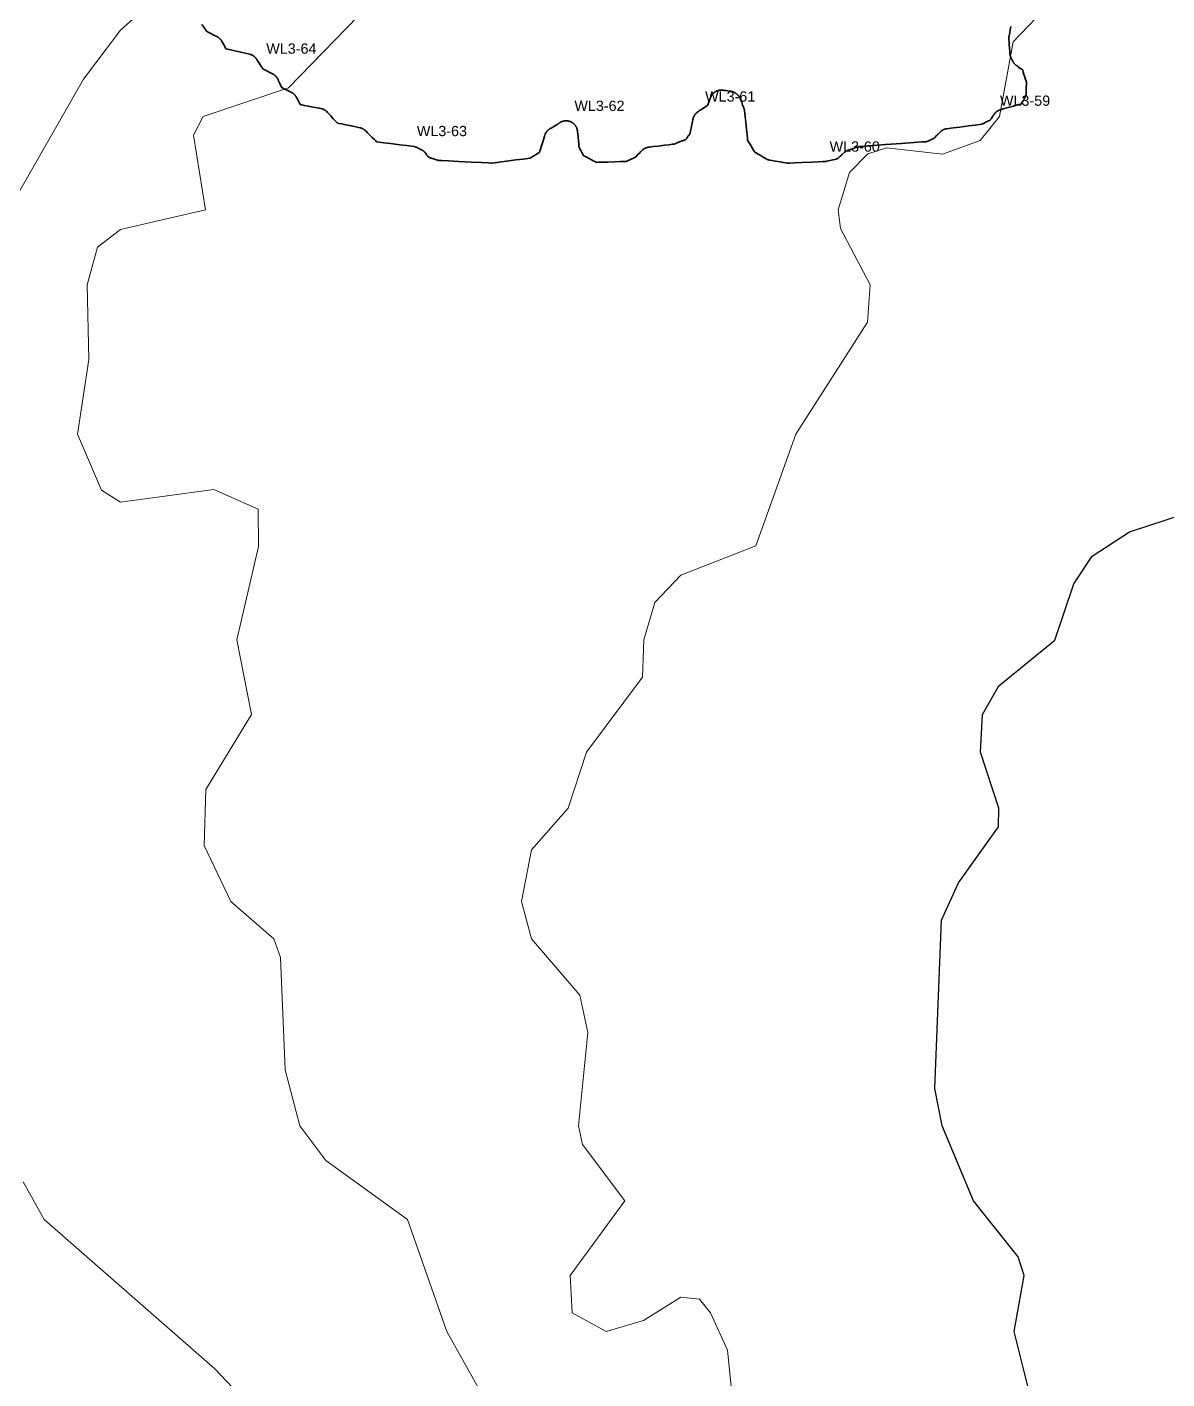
# Model space of a CAD drawing. Extents: x 6810325 to 6812275, y 1878569 to 1880689.
# Drawn here: x 6811402.1 to 6811602.2, y 1879392.1 to 1879629.4 of the extents above; entities that cross this region are included whole.
import ezdxf
from ezdxf.enums import TextEntityAlignment as Align

# ---------------------------------------------------------------- set-up
doc = ezdxf.new("R2010")
doc.units = 21
doc.header["$LTSCALE"] = 10
doc.header["$MEASUREMENT"] = 0
for name, color, linetype, lineweight in [('TOPO-CONTOUR-MAJOR', 34, 'CONTINUOUS', 30), ('TOPO-CONTOUR-MINOR', 36, 'CONTINUOUS', 13), ('WETL-FLAG', 2, 'CONTINUOUS', 13), ('WETL-FLAG-ID', 8, 'CONTINUOUS', 13), ('WETL-WETLAND-SWALE', 82, 'CONTINUOUS', 35)]:
    doc.layers.add(name, color=color, linetype=linetype, lineweight=lineweight)
doc.styles.add('LABEL', font='arial.ttf')

msp = doc.modelspace()

# ---------------------------------------------------------------- linework, layer by layer
at = {"layer": 'TOPO-CONTOUR-MAJOR', "elevation": 205}
msp.add_lwpolyline([(6811577.88, 1879390.6), (6811575.4, 1879400.45), (6811577.15, 1879410.29), (6811576.13, 1879413.57), (6811568.29, 1879423.41), (6811562.75, 1879436.54), (6811561.48, 1879443.1), (6811562.62, 1879472.63), (6811565.61, 1879479.19), (6811572.64, 1879489.03), (6811572.74, 1879492.31), (6811569.49, 1879502.15), (6811569.85, 1879508.71), (6811572.69, 1879513.78), (6811582.53, 1879521.81), (6811585.9, 1879531.68), (6811589.09, 1879536.55), (6811595.65, 1879540.8), (6811605.49, 1879544)], dxfattribs=at)
at = {"layer": 'TOPO-CONTOUR-MINOR'}
for points, elevation in [([(6811400.78, 1879600.58), (6811412.01, 1879620.26), (6811418.49, 1879628.82), (6811428.33, 1879637.68)], 202), ([(6811481.28, 1879390.6), (6811475.82, 1879400.45), (6811468.92, 1879420.13), (6811454.58, 1879430.45), (6811449.99, 1879436.54), (6811447.44, 1879446.38), (6811446.6, 1879466.06), (6811445.41, 1879469.34), (6811437.9, 1879475.91), (6811433.2, 1879485.75), (6811433.52, 1879495.59), (6811441.49, 1879508.71), (6811438.91, 1879521.84), (6811442.76, 1879538.24), (6811442.69, 1879544.8), (6811434.89, 1879548.24), (6811418.49, 1879546.03), (6811415.19, 1879548.08), (6811410.94, 1879557.93), (6811412.94, 1879571.05), (6811412.65, 1879584.17), (6811414.46, 1879590.74), (6811418.49, 1879593.84), (6811433.45, 1879597.3), (6811431.33, 1879610.42), (6811433.02, 1879613.7), (6811448.01, 1879618.7), (6811462.3, 1879633.39)], 203), ([(6811527.07, 1879377.48), (6811525.09, 1879397.17), (6811522.08, 1879403.73), (6811520.19, 1879406.1), (6811516.91, 1879406.45), (6811510.35, 1879402.39), (6811503.79, 1879400.45), (6811497.82, 1879403.73), (6811497.46, 1879410.29), (6811507.04, 1879423.41), (6811499.64, 1879433.26), (6811498.94, 1879436.54), (6811500.54, 1879452.94), (6811499.13, 1879459.5), (6811490.69, 1879469.34), (6811488.94, 1879475.91), (6811490.67, 1879484.98), (6811497.08, 1879492.31), (6811500.32, 1879502.15), (6811510.18, 1879515.28), (6811510.39, 1879521.84), (6811512.33, 1879528.4), (6811516.91, 1879533.18), (6811530.04, 1879538.33), (6811537.07, 1879557.93), (6811549.66, 1879577.61), (6811550.12, 1879584.17), (6811544.91, 1879594.02), (6811544.52, 1879597.3), (6811546.52, 1879603.86), (6811549.72, 1879607.13), (6811553, 1879608.21), (6811562.84, 1879607.09), (6811569.41, 1879609.47), (6811572.84, 1879613.7), (6811575.26, 1879626.82), (6811579.25, 1879631)], 204), ([(6811438.17, 1879390.62), (6811435.09, 1879393.89), (6811405.14, 1879420.13), (6811401.4, 1879426.69)], 202)]:
    msp.add_lwpolyline(points, dxfattribs=dict(at, elevation=elevation))
at = {"layer": 'WETL-FLAG'}
for p in [(6811442.91, 1879622.97), (6811519.95, 1879614.57), (6811497, 1879612.93), (6811571.72, 1879613.83), (6811469.34, 1879608.5), (6811541.81, 1879605.78)]:
    msp.add_point(p, dxfattribs=at)
at = {"layer": 'WETL-WETLAND-SWALE'}
msp.add_lwpolyline([(6811574.83, 1879629.46), (6811574.78, 1879629.22), (6811574.71, 1879628.88), (6811574.63, 1879628.45), (6811574.56, 1879628.11), (6811574.52, 1879627.87), (6811574.49, 1879627.73), (6811574.48, 1879627.68), (6811574.48, 1879627.64), (6811574.47, 1879627.59), (6811574.47, 1879627.55), (6811574.47, 1879627.51), (6811574.47, 1879627.46), (6811574.47, 1879627.42), (6811574.47, 1879627.37), (6811574.47, 1879627.33), (6811574.48, 1879627.14), (6811574.5, 1879626.8), (6811574.54, 1879626.31), (6811574.59, 1879625.67), (6811574.62, 1879625.18), (6811574.65, 1879624.84), (6811574.67, 1879624.64), (6811574.67, 1879624.59), (6811574.68, 1879624.54), (6811574.69, 1879624.49), (6811574.7, 1879624.43), (6811574.71, 1879624.38), (6811574.73, 1879624.33), (6811574.74, 1879624.28), (6811574.76, 1879624.23), (6811574.77, 1879624.19), (6811574.79, 1879624.14), (6811574.81, 1879624.09), (6811574.83, 1879624.04), (6811574.85, 1879623.99), (6811574.89, 1879623.92), (6811574.94, 1879623.82), (6811575.01, 1879623.7), (6811575.08, 1879623.55), (6811575.15, 1879623.43), (6811575.2, 1879623.33), (6811575.24, 1879623.27), (6811575.26, 1879623.23), (6811575.29, 1879623.19), (6811575.31, 1879623.15), (6811575.34, 1879623.11), (6811575.37, 1879623.07), (6811575.39, 1879623.04), (6811575.42, 1879623), (6811575.45, 1879622.96), (6811575.48, 1879622.93), (6811575.52, 1879622.9), (6811575.55, 1879622.86), (6811575.58, 1879622.83), (6811575.61, 1879622.8), (6811575.65, 1879622.77), (6811575.68, 1879622.74), (6811575.72, 1879622.71), (6811575.76, 1879622.68), (6811575.85, 1879622.61), (6811575.99, 1879622.51), (6811576.18, 1879622.37), (6811576.43, 1879622.2), (6811576.62, 1879622.06), (6811576.75, 1879621.97), (6811576.82, 1879621.92), (6811576.83, 1879621.91), (6811576.84, 1879621.91), (6811576.84, 1879621.9), (6811576.85, 1879621.88), (6811576.85, 1879621.87), (6811576.9, 1879621.74), (6811576.99, 1879621.48), (6811577.11, 1879621.09), (6811577.28, 1879620.59), (6811577.41, 1879620.2), (6811577.5, 1879619.94), (6811577.54, 1879619.8), (6811577.55, 1879619.79), (6811577.55, 1879619.78), (6811577.55, 1879619.76), (6811577.55, 1879619.75), (6811577.55, 1879619.74), (6811577.55, 1879619.59), (6811577.55, 1879619.31), (6811577.54, 1879618.9), (6811577.53, 1879618.35), (6811577.52, 1879617.94), (6811577.52, 1879617.67), (6811577.52, 1879617.52), (6811577.52, 1879617.51), (6811577.51, 1879617.5), (6811577.51, 1879617.49), (6811577.51, 1879617.48), (6811577.5, 1879617.47), (6811577.45, 1879617.37), (6811577.35, 1879617.18), (6811577.21, 1879616.9), (6811577.02, 1879616.53), (6811576.88, 1879616.25), (6811576.78, 1879616.06), (6811576.73, 1879615.96), (6811576.72, 1879615.95), (6811576.72, 1879615.94), (6811576.71, 1879615.93), (6811576.7, 1879615.92), (6811576.68, 1879615.92), (6811576.45, 1879615.85), (6811575.98, 1879615.72), (6811575.29, 1879615.53), (6811574.38, 1879615.27), (6811573.68, 1879615.07), (6811573.19, 1879614.93), (6811572.93, 1879614.86), (6811572.88, 1879614.84), (6811572.84, 1879614.82), (6811572.79, 1879614.81), (6811572.75, 1879614.79), (6811572.7, 1879614.77), (6811572.66, 1879614.74), (6811572.61, 1879614.72), (6811572.57, 1879614.7), (6811572.53, 1879614.67), (6811572.49, 1879614.65), (6811572.44, 1879614.62), (6811572.4, 1879614.6), (6811572.36, 1879614.57), (6811572.33, 1879614.54), (6811572.29, 1879614.51), (6811572.25, 1879614.48), (6811572.21, 1879614.44), (6811572.18, 1879614.41), (6811572.14, 1879614.38), (6811572.11, 1879614.34), (6811572.07, 1879614.31), (6811572.04, 1879614.27), (6811572.01, 1879614.23), (6811571.98, 1879614.19), (6811571.95, 1879614.15), (6811571.88, 1879614.06), (6811571.78, 1879613.92), (6811571.65, 1879613.73), (6811571.47, 1879613.48), (6811571.34, 1879613.3), (6811571.26, 1879613.17), (6811571.21, 1879613.1), (6811571.2, 1879613.09), (6811571.19, 1879613.08), (6811571.18, 1879613.07), (6811571.17, 1879613.07), (6811571.16, 1879613.06), (6811571.07, 1879613.01), (6811570.89, 1879612.92), (6811570.64, 1879612.79), (6811570.3, 1879612.61), (6811570.04, 1879612.48), (6811569.86, 1879612.39), (6811569.77, 1879612.35), (6811569.76, 1879612.34), (6811569.75, 1879612.34), (6811569.74, 1879612.33), (6811569.73, 1879612.33), (6811569.72, 1879612.33), (6811569.33, 1879612.28), (6811568.56, 1879612.18), (6811567.41, 1879612.03), (6811565.88, 1879611.84), (6811564.72, 1879611.69), (6811563.93, 1879611.59), (6811563.51, 1879611.53), (6811563.46, 1879611.52), (6811563.41, 1879611.51), (6811563.37, 1879611.5), (6811563.32, 1879611.49), (6811563.27, 1879611.48), (6811563.23, 1879611.46), (6811563.18, 1879611.45), (6811563.14, 1879611.43), (6811563.09, 1879611.42), (6811563.05, 1879611.4), (6811563, 1879611.38), (6811562.96, 1879611.36), (6811562.92, 1879611.34), (6811562.88, 1879611.31), (6811562.83, 1879611.29), (6811562.79, 1879611.26), (6811562.75, 1879611.24), (6811562.71, 1879611.21), (6811562.67, 1879611.19), (6811562.63, 1879611.16), (6811562.59, 1879611.13), (6811562.56, 1879611.1), (6811562.52, 1879611.07), (6811562.48, 1879611.03), (6811562.45, 1879611), (6811562.36, 1879610.91), (6811562.21, 1879610.75), (6811562, 1879610.54), (6811561.73, 1879610.27), (6811561.53, 1879610.06), (6811561.39, 1879609.92), (6811561.32, 1879609.84), (6811561.31, 1879609.83), (6811561.3, 1879609.82), (6811561.29, 1879609.82), (6811561.28, 1879609.81), (6811561.27, 1879609.81), (6811561.18, 1879609.77), (6811561.02, 1879609.7), (6811560.78, 1879609.61), (6811560.46, 1879609.48), (6811560.23, 1879609.38), (6811560.06, 1879609.32), (6811559.98, 1879609.28), (6811559.96, 1879609.28), (6811559.95, 1879609.28), (6811559.94, 1879609.27), (6811559.93, 1879609.27), (6811559.91, 1879609.27), (6811559.2, 1879609.22), (6811557.78, 1879609.12), (6811555.65, 1879608.97), (6811552.83, 1879608.77), (6811550.69, 1879608.61), (6811549.25, 1879608.51), (6811548.5, 1879608.45), (6811548.44, 1879608.45), (6811548.38, 1879608.44), (6811548.33, 1879608.43), (6811548.27, 1879608.41), (6811548.21, 1879608.4), (6811548.06, 1879608.35), (6811547.81, 1879608.28), (6811547.45, 1879608.17), (6811547.01, 1879608.03), (6811546.66, 1879607.91), (6811546.41, 1879607.84), (6811546.26, 1879607.79), (6811546.21, 1879607.77), (6811546.16, 1879607.75), (6811546.11, 1879607.73), (6811546.06, 1879607.7), (6811546.02, 1879607.68), (6811545.97, 1879607.65), (6811545.92, 1879607.63), (6811545.88, 1879607.6), (6811545.83, 1879607.57), (6811545.79, 1879607.54), (6811545.74, 1879607.51), (6811545.7, 1879607.48), (6811545.66, 1879607.44), (6811545.55, 1879607.35), (6811545.38, 1879607.2), (6811545.14, 1879606.98), (6811544.83, 1879606.71), (6811544.6, 1879606.5), (6811544.44, 1879606.36), (6811544.36, 1879606.28), (6811544.35, 1879606.28), (6811544.34, 1879606.27), (6811544.33, 1879606.26), (6811544.32, 1879606.26), (6811544.31, 1879606.26), (6811544.18, 1879606.23), (6811543.94, 1879606.17), (6811543.58, 1879606.09), (6811543.11, 1879605.98), (6811542.75, 1879605.9), (6811542.51, 1879605.84), (6811542.39, 1879605.81), (6811542.37, 1879605.81), (6811542.36, 1879605.81), (6811542.35, 1879605.81), (6811542.34, 1879605.81), (6811542.33, 1879605.81), (6811541.9, 1879605.79), (6811541.06, 1879605.75), (6811539.8, 1879605.69), (6811538.13, 1879605.62), (6811536.88, 1879605.56), (6811536.03, 1879605.52), (6811535.61, 1879605.5), (6811535.59, 1879605.5), (6811535.58, 1879605.5), (6811535.57, 1879605.51), (6811535.55, 1879605.51), (6811535.54, 1879605.51), (6811535.33, 1879605.54), (6811534.91, 1879605.61), (6811534.3, 1879605.72), (6811533.49, 1879605.85), (6811532.88, 1879605.96), (6811532.47, 1879606.03), (6811532.26, 1879606.06), (6811532.25, 1879606.07), (6811532.24, 1879606.07), (6811532.23, 1879606.07), (6811532.22, 1879606.08), (6811532.21, 1879606.08), (6811532.06, 1879606.17), (6811531.78, 1879606.33), (6811531.36, 1879606.57), (6811530.8, 1879606.89), (6811530.37, 1879607.13), (6811530.09, 1879607.29), (6811529.94, 1879607.38), (6811529.93, 1879607.39), (6811529.92, 1879607.39), (6811529.91, 1879607.4), (6811529.91, 1879607.41), (6811529.9, 1879607.42), (6811529.82, 1879607.55), (6811529.66, 1879607.81), (6811529.42, 1879608.19), (6811529.11, 1879608.69), (6811528.87, 1879609.06), (6811528.71, 1879609.32), (6811528.63, 1879609.45), (6811528.62, 1879609.46), (6811528.62, 1879609.47), (6811528.61, 1879609.48), (6811528.61, 1879609.49), (6811528.61, 1879609.5), (6811528.58, 1879609.83), (6811528.51, 1879610.46), (6811528.42, 1879611.41), (6811528.29, 1879612.67), (6811528.19, 1879613.63), (6811528.13, 1879614.28), (6811528.09, 1879614.62), (6811528.09, 1879614.67), (6811528.08, 1879614.71), (6811528.07, 1879614.75), (6811528.06, 1879614.79), (6811528.05, 1879614.84), (6811528.04, 1879614.88), (6811528.03, 1879614.92), (6811528.02, 1879614.96), (6811528, 1879615), (6811527.95, 1879615.14), (6811527.87, 1879615.37), (6811527.74, 1879615.7), (6811527.59, 1879616.12), (6811527.46, 1879616.45), (6811527.37, 1879616.68), (6811527.32, 1879616.82), (6811527.3, 1879616.86), (6811527.28, 1879616.9), (6811527.26, 1879616.94), (6811527.24, 1879616.98), (6811527.22, 1879617.02), (6811527.2, 1879617.06), (6811527.18, 1879617.1), (6811527.15, 1879617.14), (6811527.13, 1879617.18), (6811527.1, 1879617.22), (6811527.07, 1879617.25), (6811527.05, 1879617.29), (6811527.02, 1879617.32), (6811526.99, 1879617.36), (6811526.96, 1879617.39), (6811526.93, 1879617.43), (6811526.9, 1879617.46), (6811526.87, 1879617.49), (6811526.83, 1879617.52), (6811526.8, 1879617.55), (6811526.77, 1879617.58), (6811526.73, 1879617.61), (6811526.7, 1879617.63), (6811526.67, 1879617.66), (6811526.64, 1879617.68), (6811526.61, 1879617.71), (6811526.57, 1879617.73), (6811526.53, 1879617.76), (6811526.49, 1879617.79), (6811526.45, 1879617.82), (6811526.4, 1879617.85), (6811526.36, 1879617.88), (6811526.31, 1879617.9), (6811526.26, 1879617.93), (6811526.21, 1879617.95), (6811526.17, 1879617.97), (6811526.12, 1879617.99), (6811526.07, 1879618.01), (6811526.02, 1879618.03), (6811525.97, 1879618.05), (6811525.92, 1879618.06), (6811525.87, 1879618.08), (6811525.81, 1879618.09), (6811525.76, 1879618.1), (6811525.71, 1879618.11), (6811525.59, 1879618.13), (6811525.39, 1879618.16), (6811525.12, 1879618.2), (6811524.78, 1879618.24), (6811524.51, 1879618.28), (6811524.31, 1879618.31), (6811524.19, 1879618.32), (6811524.15, 1879618.33), (6811524.1, 1879618.33), (6811524.05, 1879618.33), (6811524, 1879618.33), (6811523.96, 1879618.33), (6811523.91, 1879618.33), (6811523.86, 1879618.33), (6811523.81, 1879618.32), (6811523.77, 1879618.32), (6811523.72, 1879618.31), (6811523.67, 1879618.3), (6811523.62, 1879618.3), (6811523.58, 1879618.29), (6811523.53, 1879618.28), (6811523.49, 1879618.27), (6811523.44, 1879618.25), (6811523.39, 1879618.24), (6811523.35, 1879618.22), (6811523.3, 1879618.21), (6811523.26, 1879618.19), (6811523.22, 1879618.17), (6811523.17, 1879618.15), (6811523.13, 1879618.13), (6811523.09, 1879618.11), (6811523.04, 1879618.09), (6811523, 1879618.07), (6811522.96, 1879618.04), (6811522.92, 1879618.02), (6811522.88, 1879617.99), (6811522.84, 1879617.97), (6811522.8, 1879617.94), (6811522.77, 1879617.91), (6811522.73, 1879617.88), (6811522.69, 1879617.85), (6811522.66, 1879617.82), (6811522.62, 1879617.79), (6811522.59, 1879617.75), (6811522.55, 1879617.72), (6811522.52, 1879617.68), (6811522.49, 1879617.65), (6811522.46, 1879617.61), (6811522.43, 1879617.58), (6811522.4, 1879617.54), (6811522.37, 1879617.5), (6811522.34, 1879617.46), (6811522.32, 1879617.42), (6811522.29, 1879617.38), (6811522.27, 1879617.34), (6811522.24, 1879617.3), (6811522.22, 1879617.26), (6811522.2, 1879617.21), (6811522.18, 1879617.17), (6811522.16, 1879617.13), (6811522.11, 1879617.01), (6811522.03, 1879616.82), (6811521.93, 1879616.55), (6811521.79, 1879616.2), (6811521.69, 1879615.94), (6811521.62, 1879615.76), (6811521.58, 1879615.67), (6811521.58, 1879615.66), (6811521.57, 1879615.65), (6811521.56, 1879615.64), (6811521.56, 1879615.63), (6811521.55, 1879615.62), (6811521.44, 1879615.55), (6811521.23, 1879615.41), (6811520.92, 1879615.2), (6811520.51, 1879614.93), (6811520.19, 1879614.72), (6811519.97, 1879614.57), (6811519.83, 1879614.49), (6811519.79, 1879614.46), (6811519.76, 1879614.43), (6811519.72, 1879614.4), (6811519.68, 1879614.36), (6811519.65, 1879614.33), (6811519.61, 1879614.3), (6811519.58, 1879614.27), (6811519.54, 1879614.23), (6811519.51, 1879614.19), (6811519.48, 1879614.16), (6811519.45, 1879614.12), (6811519.42, 1879614.08), (6811519.39, 1879614.04), (6811519.36, 1879614), (6811519.33, 1879613.96), (6811519.3, 1879613.92), (6811519.28, 1879613.88), (6811519.25, 1879613.84), (6811519.23, 1879613.8), (6811519.21, 1879613.76), (6811519.19, 1879613.71), (6811519.17, 1879613.67), (6811519.15, 1879613.62), (6811519.13, 1879613.58), (6811519.11, 1879613.53), (6811519.1, 1879613.49), (6811519.08, 1879613.44), (6811519.07, 1879613.39), (6811519.06, 1879613.35), (6811519.01, 1879613.15), (6811518.94, 1879612.81), (6811518.83, 1879612.31), (6811518.7, 1879611.67), (6811518.59, 1879611.18), (6811518.52, 1879610.85), (6811518.48, 1879610.68), (6811518.48, 1879610.67), (6811518.48, 1879610.66), (6811518.47, 1879610.64), (6811518.47, 1879610.63), (6811518.46, 1879610.62), (6811518.41, 1879610.56), (6811518.33, 1879610.44), (6811518.2, 1879610.27), (6811518.04, 1879610.04), (6811517.92, 1879609.87), (6811517.83, 1879609.75), (6811517.78, 1879609.69), (6811517.78, 1879609.68), (6811517.77, 1879609.67), (6811517.76, 1879609.67), (6811517.75, 1879609.66), (6811517.74, 1879609.65), (6811517.61, 1879609.6), (6811517.36, 1879609.5), (6811516.98, 1879609.35), (6811516.49, 1879609.16), (6811516.11, 1879609.01), (6811515.86, 1879608.91), (6811515.73, 1879608.86), (6811515.72, 1879608.85), (6811515.71, 1879608.85), (6811515.7, 1879608.85), (6811515.69, 1879608.85), (6811515.68, 1879608.84), (6811515.39, 1879608.81), (6811514.83, 1879608.74), (6811514, 1879608.64), (6811512.89, 1879608.5), (6811512.04, 1879608.4), (6811511.46, 1879608.33), (6811511.15, 1879608.29), (6811511.1, 1879608.28), (6811511.05, 1879608.27), (6811511, 1879608.26), (6811510.96, 1879608.25), (6811510.91, 1879608.24), (6811510.86, 1879608.22), (6811510.81, 1879608.21), (6811510.77, 1879608.19), (6811510.72, 1879608.17), (6811510.68, 1879608.15), (6811510.63, 1879608.13), (6811510.59, 1879608.11), (6811510.54, 1879608.09), (6811510.5, 1879608.07), (6811510.45, 1879608.04), (6811510.41, 1879608.02), (6811510.37, 1879607.99), (6811510.33, 1879607.96), (6811510.29, 1879607.93), (6811510.25, 1879607.9), (6811510.21, 1879607.87), (6811510.17, 1879607.84), (6811510.14, 1879607.81), (6811510.1, 1879607.78), (6811510.06, 1879607.74), (6811509.97, 1879607.65), (6811509.82, 1879607.49), (6811509.62, 1879607.28), (6811509.36, 1879607), (6811509.16, 1879606.79), (6811509.03, 1879606.65), (6811508.96, 1879606.58), (6811508.95, 1879606.57), (6811508.94, 1879606.56), (6811508.93, 1879606.55), (6811508.92, 1879606.55), (6811508.91, 1879606.54), (6811508.8, 1879606.49), (6811508.6, 1879606.4), (6811508.3, 1879606.27), (6811507.91, 1879606.09), (6811507.62, 1879605.95), (6811507.41, 1879605.86), (6811507.31, 1879605.82), (6811507.3, 1879605.81), (6811507.28, 1879605.81), (6811507.27, 1879605.8), (6811507.26, 1879605.8), (6811507.25, 1879605.8), (6811506.92, 1879605.79), (6811506.28, 1879605.77), (6811505.32, 1879605.74), (6811504.05, 1879605.7), (6811503.1, 1879605.67), (6811502.46, 1879605.65), (6811502.13, 1879605.64), (6811502.12, 1879605.64), (6811502.1, 1879605.64), (6811502.09, 1879605.64), (6811502.08, 1879605.64), (6811502.07, 1879605.65), (6811501.92, 1879605.73), (6811501.64, 1879605.87), (6811501.22, 1879606.09), (6811500.66, 1879606.38), (6811500.24, 1879606.59), (6811499.96, 1879606.74), (6811499.81, 1879606.82), (6811499.8, 1879606.82), (6811499.79, 1879606.83), (6811499.79, 1879606.84), (6811499.78, 1879606.85), (6811499.77, 1879606.86), (6811499.72, 1879606.96), (6811499.63, 1879607.13), (6811499.49, 1879607.39), (6811499.31, 1879607.74), (6811499.17, 1879608), (6811499.08, 1879608.18), (6811499.03, 1879608.27), (6811499.02, 1879608.28), (6811499.02, 1879608.29), (6811499.01, 1879608.3), (6811499.01, 1879608.32), (6811499.01, 1879608.33), (6811498.99, 1879608.51), (6811498.96, 1879608.87), (6811498.9, 1879609.4), (6811498.84, 1879610.1), (6811498.78, 1879610.63), (6811498.74, 1879611.01), (6811498.72, 1879611.22), (6811498.72, 1879611.27), (6811498.71, 1879611.32), (6811498.7, 1879611.36), (6811498.69, 1879611.41), (6811498.67, 1879611.46), (6811498.66, 1879611.51), (6811498.65, 1879611.55), (6811498.63, 1879611.6), (6811498.62, 1879611.65), (6811498.6, 1879611.69), (6811498.58, 1879611.74), (6811498.56, 1879611.78), (6811498.54, 1879611.83), (6811498.52, 1879611.87), (6811498.49, 1879611.91), (6811498.47, 1879611.96), (6811498.44, 1879612), (6811498.42, 1879612.04), (6811498.39, 1879612.08), (6811498.36, 1879612.12), (6811498.33, 1879612.16), (6811498.3, 1879612.2), (6811498.27, 1879612.24), (6811498.24, 1879612.27), (6811498.21, 1879612.31), (6811498.17, 1879612.35), (6811498.14, 1879612.38), (6811498.1, 1879612.41), (6811498.07, 1879612.45), (6811498.03, 1879612.48), (6811497.99, 1879612.51), (6811497.95, 1879612.54), (6811497.91, 1879612.57), (6811497.87, 1879612.6), (6811497.83, 1879612.63), (6811497.79, 1879612.65), (6811497.75, 1879612.68), (6811497.71, 1879612.7), (6811497.66, 1879612.72), (6811497.62, 1879612.75), (6811497.57, 1879612.77), (6811497.53, 1879612.79), (6811497.48, 1879612.81), (6811497.44, 1879612.82), (6811497.39, 1879612.84), (6811497.35, 1879612.86), (6811497.3, 1879612.87), (6811497.25, 1879612.88), (6811497.2, 1879612.89), (6811497.16, 1879612.9), (6811497.11, 1879612.91), (6811497.06, 1879612.92), (6811497.01, 1879612.93), (6811496.96, 1879612.94), (6811496.91, 1879612.94), (6811496.86, 1879612.94), (6811496.81, 1879612.95), (6811496.77, 1879612.95), (6811496.72, 1879612.95), (6811496.67, 1879612.95), (6811496.62, 1879612.94), (6811496.57, 1879612.94), (6811496.52, 1879612.94), (6811496.47, 1879612.93), (6811496.42, 1879612.92), (6811496.38, 1879612.91), (6811496.33, 1879612.9), (6811496.28, 1879612.89), (6811496.23, 1879612.88), (6811496.18, 1879612.87), (6811496.14, 1879612.85), (6811496.09, 1879612.84), (6811496.04, 1879612.82), (6811496, 1879612.8), (6811495.95, 1879612.79), (6811495.91, 1879612.77), (6811495.86, 1879612.74), (6811495.82, 1879612.72), (6811495.78, 1879612.7), (6811495.73, 1879612.68), (6811495.69, 1879612.65), (6811495.65, 1879612.62), (6811495.61, 1879612.6), (6811495.57, 1879612.57), (6811495.53, 1879612.54), (6811495.49, 1879612.51), (6811495.45, 1879612.48), (6811495.42, 1879612.45), (6811495.38, 1879612.41), (6811495.35, 1879612.39), (6811495.34, 1879612.37), (6811495.33, 1879612.36), (6811495.33, 1879612.36), (6811495.32, 1879612.36), (6811495.32, 1879612.36), (6811495.31, 1879612.35), (6811495.3, 1879612.34), (6811495.2, 1879612.29), (6811495.02, 1879612.18), (6811494.76, 1879612.03), (6811494.41, 1879611.83), (6811494.14, 1879611.67), (6811493.95, 1879611.56), (6811493.83, 1879611.49), (6811493.79, 1879611.46), (6811493.75, 1879611.44), (6811493.72, 1879611.41), (6811493.68, 1879611.38), (6811493.64, 1879611.35), (6811493.61, 1879611.32), (6811493.57, 1879611.29), (6811493.54, 1879611.26), (6811493.5, 1879611.23), (6811493.47, 1879611.19), (6811493.44, 1879611.16), (6811493.41, 1879611.13), (6811493.38, 1879611.09), (6811493.35, 1879611.06), (6811493.32, 1879611.02), (6811493.29, 1879610.98), (6811493.26, 1879610.94), (6811493.23, 1879610.91), (6811493.21, 1879610.87), (6811493.18, 1879610.83), (6811493.16, 1879610.79), (6811493.14, 1879610.75), (6811493.12, 1879610.7), (6811493.1, 1879610.66), (6811493.08, 1879610.62), (6811493.06, 1879610.58), (6811493.04, 1879610.53), (6811493.02, 1879610.49), (6811493.01, 1879610.45), (6811492.94, 1879610.23), (6811492.82, 1879609.84), (6811492.64, 1879609.27), (6811492.42, 1879608.53), (6811492.24, 1879607.97), (6811492.13, 1879607.59), (6811492.07, 1879607.4), (6811492.06, 1879607.39), (6811492.06, 1879607.38), (6811492.05, 1879607.37), (6811492.04, 1879607.36), (6811492.03, 1879607.35), (6811491.93, 1879607.29), (6811491.74, 1879607.17), (6811491.46, 1879607), (6811491.09, 1879606.77), (6811490.81, 1879606.59), (6811490.62, 1879606.47), (6811490.52, 1879606.41), (6811490.51, 1879606.4), (6811490.49, 1879606.4), (6811490.48, 1879606.39), (6811490.47, 1879606.39), (6811490.46, 1879606.39), (6811490.03, 1879606.33), (6811489.18, 1879606.22), (6811487.92, 1879606.06), (6811486.25, 1879605.84), (6811484.99, 1879605.67), (6811484.15, 1879605.56), (6811483.72, 1879605.51), (6811483.71, 1879605.5), (6811483.7, 1879605.5), (6811483.69, 1879605.5), (6811483.68, 1879605.5), (6811483.66, 1879605.5), (6811483.08, 1879605.53), (6811481.91, 1879605.6), (6811480.16, 1879605.69), (6811477.84, 1879605.81), (6811476.09, 1879605.9), (6811474.92, 1879605.96), (6811474.34, 1879605.99), (6811474.33, 1879605.99), (6811474.31, 1879606), (6811474.3, 1879606), (6811474.29, 1879606), (6811474.28, 1879606), (6811474.17, 1879606.04), (6811473.97, 1879606.1), (6811473.66, 1879606.2), (6811473.26, 1879606.33), (6811472.95, 1879606.43), (6811472.74, 1879606.49), (6811472.63, 1879606.53), (6811472.62, 1879606.53), (6811472.61, 1879606.54), (6811472.6, 1879606.54), (6811472.59, 1879606.55), (6811472.58, 1879606.56), (6811472.54, 1879606.61), (6811472.48, 1879606.7), (6811472.38, 1879606.83), (6811472.26, 1879606.99), (6811472.17, 1879607.12), (6811472.09, 1879607.22), (6811472.04, 1879607.29), (6811472.01, 1879607.33), (6811471.98, 1879607.37), (6811471.95, 1879607.4), (6811471.92, 1879607.43), (6811471.88, 1879607.47), (6811471.85, 1879607.5), (6811471.82, 1879607.53), (6811471.78, 1879607.56), (6811471.75, 1879607.59), (6811471.71, 1879607.62), (6811471.67, 1879607.65), (6811471.64, 1879607.68), (6811471.6, 1879607.71), (6811471.56, 1879607.73), (6811471.52, 1879607.76), (6811471.48, 1879607.78), (6811471.44, 1879607.8), (6811471.36, 1879607.85), (6811471.25, 1879607.9), (6811471.1, 1879607.98), (6811470.91, 1879608.08), (6811470.76, 1879608.15), (6811470.65, 1879608.21), (6811470.58, 1879608.25), (6811470.54, 1879608.27), (6811470.5, 1879608.28), (6811470.46, 1879608.3), (6811470.42, 1879608.31), (6811470.38, 1879608.33), (6811470.33, 1879608.34), (6811470.29, 1879608.36), (6811470.25, 1879608.37), (6811470.21, 1879608.38), (6811470.17, 1879608.39), (6811470.13, 1879608.4), (6811470.08, 1879608.41), (6811470.04, 1879608.41), (6811469.6, 1879608.47), (6811468.78, 1879608.58), (6811467.55, 1879608.73), (6811465.94, 1879608.94), (6811464.73, 1879609.09), (6811463.91, 1879609.2), (6811463.5, 1879609.25), (6811463.49, 1879609.25), (6811463.48, 1879609.25), (6811463.47, 1879609.26), (6811463.46, 1879609.27), (6811463.45, 1879609.27), (6811463.33, 1879609.4), (6811463.08, 1879609.64), (6811462.72, 1879610), (6811462.24, 1879610.47), (6811461.87, 1879610.84), (6811461.62, 1879611.09), (6811461.47, 1879611.24), (6811461.44, 1879611.27), (6811461.4, 1879611.3), (6811461.36, 1879611.33), (6811461.32, 1879611.36), (6811461.29, 1879611.39), (6811461.25, 1879611.42), (6811461.21, 1879611.44), (6811461.17, 1879611.47), (6811461.12, 1879611.49), (6811461.08, 1879611.52), (6811461.04, 1879611.54), (6811461, 1879611.56), (6811460.95, 1879611.58), (6811460.91, 1879611.6), (6811460.86, 1879611.62), (6811460.82, 1879611.64), (6811460.77, 1879611.66), (6811460.73, 1879611.67), (6811460.68, 1879611.69), (6811460.64, 1879611.7), (6811460.59, 1879611.71), (6811460.31, 1879611.77), (6811459.8, 1879611.88), (6811459.06, 1879612.03), (6811458.08, 1879612.23), (6811457.35, 1879612.39), (6811456.85, 1879612.49), (6811456.6, 1879612.54), (6811456.59, 1879612.54), (6811456.58, 1879612.55), (6811456.57, 1879612.55), (6811456.56, 1879612.56), (6811456.55, 1879612.57), (6811456.43, 1879612.7), (6811456.21, 1879612.94), (6811455.87, 1879613.3), (6811455.43, 1879613.78), (6811455.09, 1879614.14), (6811454.86, 1879614.4), (6811454.72, 1879614.54), (6811454.69, 1879614.57), (6811454.66, 1879614.6), (6811454.62, 1879614.64), (6811454.59, 1879614.67), (6811454.55, 1879614.69), (6811454.51, 1879614.72), (6811454.48, 1879614.75), (6811454.44, 1879614.78), (6811454.4, 1879614.8), (6811454.36, 1879614.83), (6811454.33, 1879614.85), (6811454.29, 1879614.87), (6811454.25, 1879614.9), (6811454.2, 1879614.92), (6811454.16, 1879614.94), (6811454.12, 1879614.96), (6811454.08, 1879614.98), (6811454.04, 1879614.99), (6811453.99, 1879615.01), (6811453.95, 1879615.02), (6811453.91, 1879615.04), (6811453.86, 1879615.05), (6811453.82, 1879615.06), (6811453.77, 1879615.08), (6811453.73, 1879615.09), (6811453.48, 1879615.13), (6811453.02, 1879615.22), (6811452.35, 1879615.34), (6811451.47, 1879615.5), (6811450.81, 1879615.63), (6811450.36, 1879615.71), (6811450.13, 1879615.75), (6811450.12, 1879615.75), (6811450.11, 1879615.76), (6811450.1, 1879615.76), (6811450.1, 1879615.77), (6811450.09, 1879615.78), (6811450.04, 1879615.87), (6811449.95, 1879616.04), (6811449.82, 1879616.29), (6811449.64, 1879616.61), (6811449.5, 1879616.87), (6811449.4, 1879617.05), (6811449.33, 1879617.17), (6811449.31, 1879617.21), (6811449.28, 1879617.25), (6811449.25, 1879617.3), (6811449.22, 1879617.34), (6811449.19, 1879617.38), (6811449.16, 1879617.42), (6811449.12, 1879617.46), (6811449.09, 1879617.5), (6811449.05, 1879617.53), (6811449.02, 1879617.57), (6811448.98, 1879617.6), (6811448.94, 1879617.64), (6811448.9, 1879617.67), (6811448.86, 1879617.71), (6811448.82, 1879617.74), (6811448.78, 1879617.77), (6811448.74, 1879617.8), (6811448.7, 1879617.83), (6811448.65, 1879617.85), (6811448.61, 1879617.88), (6811448.56, 1879617.9), (6811448.43, 1879617.97), (6811448.2, 1879618.09), (6811447.88, 1879618.24), (6811447.47, 1879618.45), (6811447.15, 1879618.6), (6811446.94, 1879618.7), (6811446.83, 1879618.76), (6811446.82, 1879618.76), (6811446.81, 1879618.77), (6811446.8, 1879618.78), (6811446.8, 1879618.79), (6811446.79, 1879618.8), (6811446.75, 1879618.89), (6811446.67, 1879619.07), (6811446.54, 1879619.34), (6811446.38, 1879619.69), (6811446.26, 1879619.96), (6811446.17, 1879620.16), (6811446.11, 1879620.28), (6811446.09, 1879620.32), (6811446.07, 1879620.36), (6811446.04, 1879620.4), (6811446.02, 1879620.45), (6811445.99, 1879620.49), (6811445.97, 1879620.52), (6811445.94, 1879620.56), (6811445.91, 1879620.6), (6811445.88, 1879620.64), (6811445.85, 1879620.68), (6811445.82, 1879620.71), (6811445.79, 1879620.75), (6811445.76, 1879620.78), (6811445.72, 1879620.81), (6811445.69, 1879620.85), (6811445.65, 1879620.88), (6811445.62, 1879620.91), (6811445.58, 1879620.94), (6811445.55, 1879620.97), (6811445.51, 1879621), (6811445.47, 1879621.03), (6811445.43, 1879621.05), (6811445.39, 1879621.08), (6811445.35, 1879621.1), (6811445.31, 1879621.13), (6811445.17, 1879621.2), (6811444.94, 1879621.32), (6811444.61, 1879621.5), (6811444.18, 1879621.72), (6811443.86, 1879621.88), (6811443.64, 1879622), (6811443.52, 1879622.06), (6811443.51, 1879622.07), (6811443.5, 1879622.07), (6811443.49, 1879622.08), (6811443.49, 1879622.09), (6811443.48, 1879622.1), (6811443.4, 1879622.21), (6811443.26, 1879622.43), (6811443.06, 1879622.74), (6811442.79, 1879623.16), (6811442.57, 1879623.48), (6811442.42, 1879623.71), (6811442.33, 1879623.84), (6811442.31, 1879623.88), (6811442.28, 1879623.92), (6811442.25, 1879623.96), (6811442.22, 1879624), (6811442.18, 1879624.03), (6811442.15, 1879624.07), (6811442.12, 1879624.1), (6811442.08, 1879624.13), (6811442.05, 1879624.17), (6811442.01, 1879624.2), (6811441.97, 1879624.23), (6811441.94, 1879624.26), (6811441.9, 1879624.29), (6811441.86, 1879624.32), (6811441.82, 1879624.35), (6811441.78, 1879624.37), (6811441.74, 1879624.4), (6811441.7, 1879624.42), (6811441.66, 1879624.45), (6811441.61, 1879624.47), (6811441.57, 1879624.49), (6811441.53, 1879624.51), (6811441.48, 1879624.53), (6811441.44, 1879624.55), (6811441.39, 1879624.57), (6811441.35, 1879624.58), (6811441.3, 1879624.6), (6811441.25, 1879624.61), (6811441.21, 1879624.62), (6811440.92, 1879624.69), (6811440.39, 1879624.81), (6811439.62, 1879624.98), (6811438.6, 1879625.21), (6811437.84, 1879625.38), (6811437.33, 1879625.49), (6811437.07, 1879625.55), (6811437.05, 1879625.56), (6811437.04, 1879625.56), (6811437.04, 1879625.57), (6811437.03, 1879625.58), (6811437.02, 1879625.59), (6811436.97, 1879625.67), (6811436.88, 1879625.84), (6811436.75, 1879626.08), (6811436.57, 1879626.4), (6811436.43, 1879626.65), (6811436.33, 1879626.83), (6811436.27, 1879626.94), (6811436.24, 1879626.98), (6811436.22, 1879627.02), (6811436.19, 1879627.06), (6811436.16, 1879627.1), (6811436.13, 1879627.14), (6811436.1, 1879627.18), (6811436.07, 1879627.22), (6811436.04, 1879627.25), (6811436, 1879627.29), (6811435.97, 1879627.32), (6811435.94, 1879627.36), (6811435.9, 1879627.39), (6811435.86, 1879627.42), (6811435.83, 1879627.45), (6811435.79, 1879627.49), (6811435.75, 1879627.51), (6811435.71, 1879627.54), (6811435.67, 1879627.57), (6811435.63, 1879627.6), (6811435.59, 1879627.62), (6811435.54, 1879627.65), (6811435.4, 1879627.73), (6811435.15, 1879627.86), (6811434.8, 1879628.04), (6811434.35, 1879628.27), (6811434.01, 1879628.45), (6811433.77, 1879628.57), (6811433.65, 1879628.64), (6811433.64, 1879628.64), (6811433.63, 1879628.65), (6811433.63, 1879628.66), (6811433.62, 1879628.66), (6811433.61, 1879628.67), (6811433.53, 1879628.79), (6811433.36, 1879629.02), (6811433.12, 1879629.37), (6811432.81, 1879629.82)], dxfattribs=at)

# ---------------------------------------------------------------- texts
at = {"layer": 'WETL-FLAG-ID', "style": 'LABEL'}
for s, p in [('WL3-64', (6811444.11, 1879624.17)), ('WL3-62', (6811498.2, 1879614.13)), ('WL3-61', (6811521.15, 1879615.77)), ('WL3-59', (6811572.92, 1879615.03)), ('WL3-63', (6811470.54, 1879609.7)), ('WL3-60', (6811543.01, 1879606.98))]:
    msp.add_text(s, height=1.8, dxfattribs=at).set_placement(p, align=Align.BOTTOM_LEFT)

doc.saveas('drawing.dxf')
